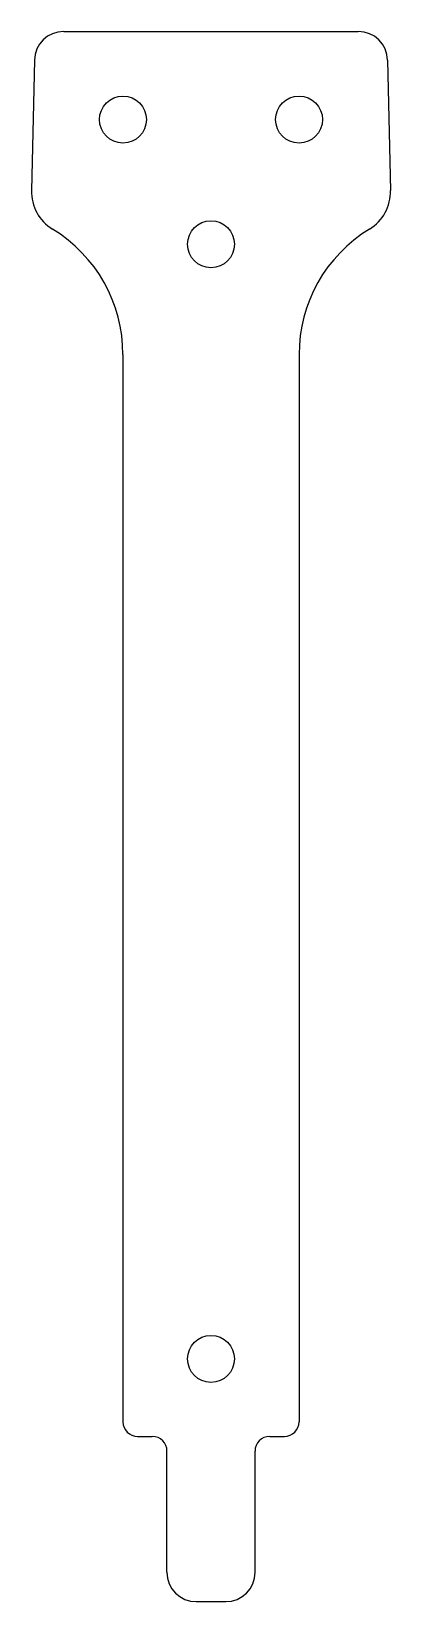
# Model space of a CAD drawing. Header units: millimetres. Extents: x -12 to 12, y 16 to 123.
import ezdxf

# ---------------------------------------------------------------- set-up
doc = ezdxf.new("R2010")
doc.units = ezdxf.units.MM
doc.header["$MEASUREMENT"] = 0
doc.layers.add('Inner Arms v2', color=50, linetype='Continuous')

msp = doc.modelspace()

# ---------------------------------------------------------------- linework, layer by layer
at = {"layer": 'Inner Arms v2'}
for p, q in [((-10.04, 122.91), (10.04, 122.91)), ((-12.04, 120.96), (-12.24, 112.09)), ((12.04, 120.96), (12.24, 112.09)), ((-6, 100.91), (-6, 28.25)), ((6, 100.91), (6, 28.25)), ((-5, 27.25), (-4, 27.25)), ((4, 27.25), (5, 27.25)), ((-3, 18), (-3, 26.25)), ((3, 18), (3, 26.25)), ((-1, 16), (1, 16))]:
    msp.add_line(p, q, dxfattribs=at)
for centre in [(-6, 116.91), (6, 116.91), (0, 108.42), (0, 32.53)]:
    msp.add_circle(centre, 1.6, dxfattribs=at)
for centre, radius, start, end in [((-10.04, 120.91), 2, 90, 178.7111), ((10.04, 120.91), 2, 1.2889, 90), ((-9.24, 112.02), 3, 178.7111, 238.6901), ((9.24, 112.02), 3, 301.3099, 1.2889), ((-16, 100.91), 10, 360, 58.6901), ((16, 100.91), 10, 121.3099, 180), ((-5, 28.25), 1, 180, 270), ((5, 28.25), 1, 270, 0), ((-4, 26.25), 1, 0, 90), ((4, 26.25), 1, 90, 180), ((-1, 18), 2, 180, 270), ((1, 18), 2, 270, 0)]:
    msp.add_arc(centre, radius, start, end, dxfattribs=at)

doc.saveas('drawing.dxf')
